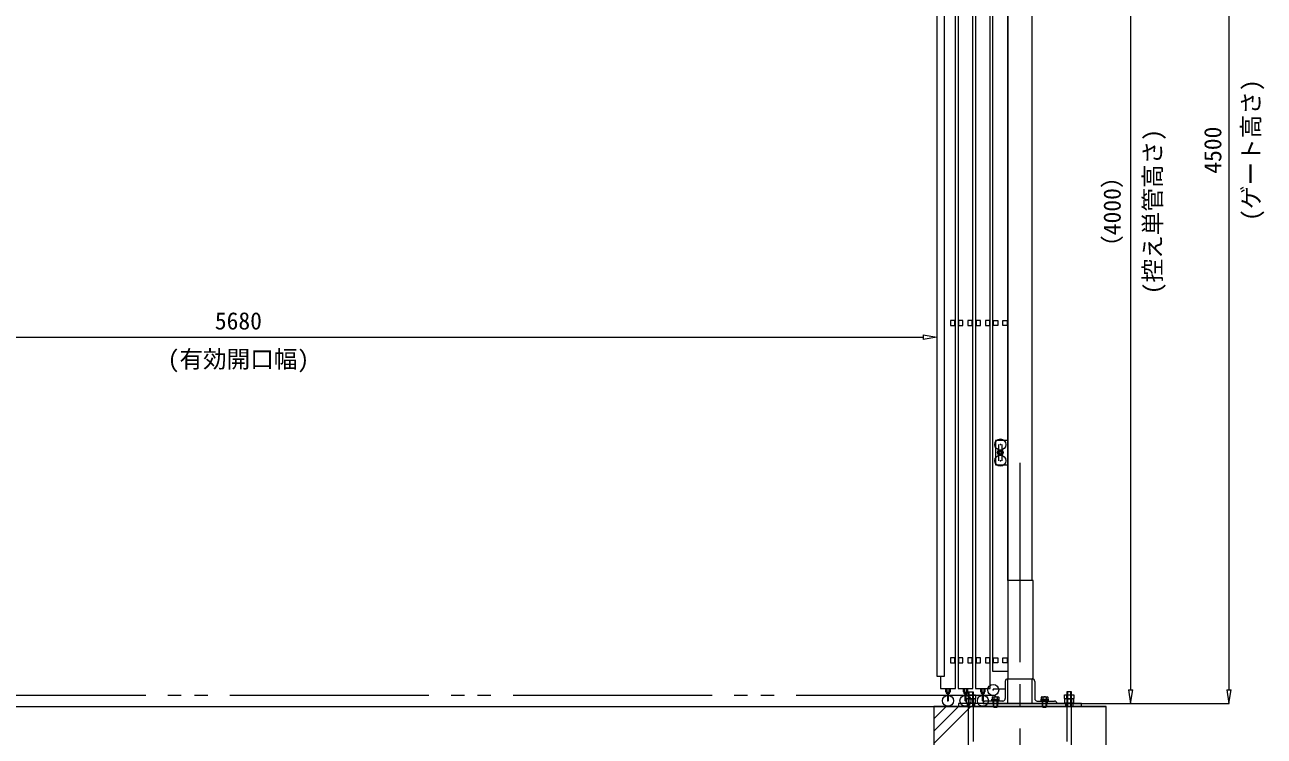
# Model space of a CAD drawing. Units: millimetres, scale not verified. Extents: x -10062 to 10062, y -16938 to 16938.
# Drawn here: x -4211 to 831, y -13908 to -11016 of the extents above; entities that cross this region are included whole.
import ezdxf
from ezdxf.enums import TextEntityAlignment as Align

# ---------------------------------------------------------------- set-up
doc = ezdxf.new("R2010")
doc.units = ezdxf.units.MM
doc.header["$LTSCALE"] = 90
doc.header["$PDMODE"] = 32
doc.header["$PDSIZE"] = 45
for name, pattern in [('CHAIN2', [12, 9, -1, 1, -1]), ('DASHED1', [1.8, 1.2, -0.6]), ('DOUBLE_CHAIN2', [12.8, 9, -1, 0.6, -0.6, 0.6, -1])]:
    doc.linetypes.add(name, pattern=pattern)
for name, color, linetype, lineweight in [('0-5_ﾍﾞｰｽﾗｲﾝ', 134, 'Continuous', 18), ('0-6_ﾎﾞﾙﾄ類', 134, 'Continuous', 18), ('0-8_ﾜｲﾔｰﾛｰﾌﾟ', 134, 'DOUBLE_CHAIN2', 18), ('0-9_基礎工事用PCA小', 134, 'Continuous', 18), ('0-C_寸法', 134, 'Continuous', 18), ('0-D_側固定棒', 134, 'Continuous', 18), ('1-1_中央走行棒', 134, 'Continuous', 18), ('1-2_中央走行棒右', 134, 'Continuous', 18), ('1-6_通芯', 134, 'CHAIN2', 18), ('1-A_標準柱', 134, 'Continuous', 18)]:
    doc.layers.add(name, color=color, linetype=linetype, lineweight=lineweight)
doc.styles.add('ＭＳ ゴシック', font='')
doc.styles.get('ＭＳ ゴシック').set_extended_font_data('MS Gothic')

msp = doc.modelspace()

# ---------------------------------------------------------------- linework, layer by layer
at = {"layer": '0-5_ﾍﾞｰｽﾗｲﾝ'}
for p, q in [((-8324.01, -13787.5), (187.5, -13787.5)), ((87.5, -13775.5), (687.5, -13775.5))]:
    msp.add_line(p, q, dxfattribs=at)
at = {"layer": '0-6_ﾎﾞﾙﾄ類'}
for p, q in [((-372.02, -13755.47), (-372.02, -13740.9)), ((-372.02, -13758.33), (-372.02, -13772.9)), ((-352.97, -13755.47), (-352.97, -13740.9)), ((-352.97, -13758.33), (-352.97, -13772.9)), ((-274.34, -13748.5), (-276.16, -13749.56)), ((-276.16, -13749.56), (-276.16, -13758.3)), ((-276.16, -13758.3), (-248.83, -13758.3)), ((-274.34, -13748.5), (-250.67, -13748.5)), ((-273.74, -13758.5), (-251.25, -13758.5)), ((-269.33, -13749.56), (-269.33, -13758.3)), ((-263.7, -13761.5), (-262.62, -13765.5)), ((-262.38, -13761.5), (-261.31, -13765.5)), ((-255.66, -13749.56), (-255.66, -13758.3)), ((-250.67, -13748.5), (-248.83, -13749.56)), ((-248.83, -13749.56), (-248.83, -13758.3)), ((-74.33, -13748.5), (-76.17, -13749.56)), ((-76.17, -13749.56), (-76.17, -13758.3)), ((-76.17, -13758.3), (-48.83, -13758.3)), ((-74.33, -13748.5), (-50.66, -13748.5)), ((-73.75, -13758.5), (-51.26, -13758.5)), ((-69.34, -13749.56), (-69.34, -13758.3)), ((-63.69, -13761.5), (-62.62, -13765.5)), ((-62.38, -13761.5), (-61.31, -13765.5)), ((-55.67, -13749.56), (-55.67, -13758.3)), ((-50.66, -13748.5), (-48.83, -13749.56)), ((-48.83, -13749.56), (-48.83, -13758.3)), ((27.97, -13755.47), (27.97, -13740.9)), ((27.97, -13758.33), (27.97, -13772.9)), ((47.02, -13755.47), (47.02, -13740.9)), ((47.02, -13758.33), (47.02, -13772.9)), ((-270.5, -13787.5), (-270.5, -13765.5)), ((-270.5, -13787.5), (-269.27, -13790.3)), ((-269.27, -13790.3), (-269.27, -13765.5)), ((-254.5, -13787.5), (-254.5, -13765.5)), ((-70.5, -13787.5), (-70.5, -13765.5)), ((-70.5, -13787.5), (-69.27, -13790.3)), ((-69.27, -13790.3), (-69.27, -13765.5)), ((-54.5, -13787.5), (-54.5, -13765.5))]:
    msp.add_line(p, q, dxfattribs=at)
for points in [[(-380.98, -13755.47), (-380.98, -13740.9), (-344.02, -13740.9), (-344.02, -13755.47), (-346.5, -13756.9), (-378.5, -13756.9)], [(-380.98, -13758.33), (-380.98, -13772.9), (-344.02, -13772.9), (-344.02, -13758.33), (-346.5, -13756.9), (-378.5, -13756.9)], [(-248.5, -13758.5), (-248.5, -13761.5), (-276.5, -13761.5), (-276.5, -13758.5)], [(-276.5, -13761.5), (-248.5, -13761.5), (-248.5, -13765.5), (-276.5, -13765.5)], [(-48.5, -13758.5), (-48.5, -13761.5), (-76.5, -13761.5), (-76.5, -13758.5)], [(-76.5, -13761.5), (-48.5, -13761.5), (-48.5, -13765.5), (-76.5, -13765.5)], [(19.03, -13755.47), (19.03, -13740.9), (55.97, -13740.9), (55.97, -13755.47), (53.51, -13756.9), (21.5, -13756.9)], [(19.03, -13758.33), (19.03, -13772.9), (55.97, -13772.9), (55.97, -13758.33), (53.51, -13756.9), (21.5, -13756.9)], [(-380.5, -13772.9), (-344.5, -13772.9), (-344.5, -13775.5), (-380.5, -13775.5)], [(19.5, -13772.9), (55.5, -13772.9), (55.5, -13775.5), (19.5, -13775.5)]]:
    msp.add_lwpolyline(points, close=True, dxfattribs=at)
for points in [[(-270.5, -13787.5), (-254.5, -13787.5), (-255.73, -13790.3)], [(-269.27, -13790.3), (-255.73, -13790.3), (-255.73, -13765.5)], [(-70.5, -13787.5), (-54.5, -13787.5), (-55.73, -13790.3)], [(-69.27, -13790.3), (-55.73, -13790.3), (-55.73, -13765.5)]]:
    msp.add_lwpolyline(points, dxfattribs=at)
for centre, radius, start, end in [((-376.5, -13747.72), 8.96, 240.0064, 300.0064), ((-376.5, -13766.08), 8.96, 60.0064, 120.0064), ((-362.5, -13789.35), 32.45, 72.93497, 107.07105), ((-362.5, -13724.45), 32.45, 252.93497, 287.07105), ((-348.5, -13747.73), 8.95, 239.98131, 300.0315), ((-348.5, -13766.07), 8.95, 59.98131, 120.0315), ((-272.75, -13754.55), 6.05, 55.616, 124.384), ((-273.74, -13758.3), 0.198, 180, 270), ((-262.5, -13771.12), 22.62, 72.412, 107.588), ((-252.25, -13754.55), 6.05, 55.616, 124.384), ((-251.25, -13758.3), 0.198, 270, 0), ((-72.75, -13754.55), 6.05, 55.616, 124.384), ((-73.75, -13758.3), 0.198, 180, 270), ((-62.5, -13771.12), 22.62, 72.412, 107.588), ((-52.25, -13754.55), 6.05, 55.616, 124.384), ((-51.26, -13758.3), 0.198, 270, 0), ((23.5, -13747.72), 8.96, 240.0064, 300.0064), ((23.5, -13766.08), 8.96, 60.0064, 120.0064), ((37.5, -13789.35), 32.45, 72.93497, 107.07105), ((37.5, -13724.45), 32.45, 252.93497, 287.07105), ((51.5, -13747.73), 8.95, 239.98131, 300.0315), ((51.5, -13766.07), 8.95, 59.98131, 120.0315)]:
    msp.add_arc(centre, radius, start, end, dxfattribs=at)
at = {"layer": '0-8_ﾜｲﾔｰﾛｰﾌﾟ'}
msp.add_line((-262.5, -13742.5), (-6462.5, -13742.5), dxfattribs=at)
at = {"layer": '0-9_基礎工事用PCA小'}
for p, q in [((-512.5, -13937.5), (-362.5, -13787.5)), ((-512.5, -13887.5), (-412.5, -13787.5)), ((-512.5, -13837.5), (-462.5, -13787.5)), ((-372.02, -13787.5), (-352.97, -13787.5)), ((47.02, -13787.5), (27.97, -13787.5))]:
    msp.add_line(p, q, dxfattribs=at)
at = {"layer": '0-9_基礎工事用PCA小', "linetype": 'DASHED1'}
for p, q in [((-377.19, -13775.5), (-377.19, -13787.5)), ((-347.5, -13775.5), (-347.5, -13787.5)), ((-270.5, -13775.5), (-270.5, -13787.5)), ((-254.5, -13775.5), (-254.5, -13787.5)), ((-70.5, -13775.5), (-70.5, -13787.5)), ((-54.5, -13775.5), (-54.5, -13787.5)), ((22.5, -13775.5), (22.5, -13787.5)), ((52.5, -13775.5), (52.5, -13787.5))]:
    msp.add_line(p, q, dxfattribs=at)
at = {"layer": '0-9_基礎工事用PCA小'}
for points in [[(-372.02, -14304.45), (-372.02, -13727.5), (-352.97, -13727.5), (-352.97, -13929.5)], [(-372.02, -13790), (-369.52, -13787.5), (-369.52, -13727.5), (-355.47, -13727.5), (-355.47, -13787.5), (-352.97, -13790)], [(47.02, -14304.45), (47.02, -13727.5), (27.97, -13727.5), (27.97, -13929.5)], [(47.02, -13790), (44.52, -13787.5), (44.52, -13727.5), (30.47, -13727.5), (30.47, -13787.5), (27.97, -13790)]]:
    msp.add_lwpolyline(points, dxfattribs=at)
for points in [[(-512.5, -14687.5), (187.5, -14687.5), (187.5, -13787.5), (-512.5, -13787.5)], [(-412.5, -13787.5), (87.5, -13787.5), (87.5, -13775.5), (-412.5, -13775.5)]]:
    msp.add_lwpolyline(points, close=True, dxfattribs=at)
at = {"layer": '0-C_寸法'}
for p, q in [((687.5, -9330.5), (687.5, -13720.5)), ((287.5, -9830.5), (287.5, -13720.5)), ((-501.5, -11845.3), (-501.5, -12286.9)), ((-6126.5, -12285.9), (-556.5, -12285.9)), ((-556.5, -12276.73), (-501.5, -12285.9)), ((-556.5, -12276.73), (-556.5, -12295.07)), ((-501.5, -12285.9), (-556.5, -12295.07)), ((278.33, -13720.5), (287.5, -13775.5)), ((278.33, -13720.5), (296.67, -13720.5)), ((287.5, -13775.5), (296.67, -13720.5)), ((678.33, -13720.5), (687.5, -13775.5)), ((678.33, -13720.5), (696.66, -13720.5)), ((687.5, -13775.5), (696.66, -13720.5)), ((-111.5, -13775.5), (688.5, -13775.5)), ((-23.04, -13775.5), (288.5, -13775.5))]:
    msp.add_line(p, q, dxfattribs=at)
at = {"layer": '0-D_側固定棒'}
for points in [[(-272.5, -13589.94), (-272.5, -9974.94), (-212.5, -9974.94), (-212.5, -13644.94), (-272.5, -13644.94)], [(-252.85, -12238.44), (-270.15, -12238.44), (-270.15, -12218.44), (-252.85, -12218.44)], [(-214.85, -12238.44), (-232.15, -12238.44), (-232.15, -12218.44), (-214.85, -12218.44)], [(-237.59, -12746.44), (-232.69, -12754.94), (-237.59, -12763.44), (-247.41, -12763.44), (-252.31, -12754.94), (-247.41, -12746.44)], [(-252.85, -13609.94), (-270.15, -13609.94), (-270.15, -13589.94), (-252.85, -13589.94)], [(-214.85, -13609.94), (-232.15, -13609.94), (-232.15, -13589.94), (-214.85, -13589.94)]]:
    msp.add_lwpolyline(points, close=True, dxfattribs=at)
for radius in [11, 8.5, 4.76, 4.22]:
    msp.add_circle((-242.5, -12754.94), radius, dxfattribs=at)
for start, end in [(132.757, 167.243), (72.757, 107.243), (12.757, 47.243), (192.757, 227.243), (252.757, 287.243), (312.757, 347.243)]:
    msp.add_arc((-242.5, -12754.94), 8.9, start, end, dxfattribs=at)
at = {"layer": '1-1_中央走行棒'}
for p, q in [((-393.05, -13728.04), (-393.05, -13714.94)), ((-388.05, -13728.04), (-388.05, -13714.94)), ((-387, -13729.44), (-387, -13764.44)), ((-382, -13764.44), (-382, -13729.44)), ((-381.05, -13714.94), (-381.05, -13728.04)), ((-376.05, -13714.94), (-376.05, -13728.04)), ((-322.05, -13728.04), (-322.05, -13714.94)), ((-317.05, -13728.04), (-317.05, -13714.94)), ((-316, -13729.44), (-316, -13764.44)), ((-311, -13764.44), (-311, -13729.44)), ((-310.05, -13714.94), (-310.05, -13728.04)), ((-305.06, -13714.94), (-305.06, -13728.04))]:
    msp.add_line(p, q, dxfattribs=at)
for points in [[(-409.5, -9494.94), (-414.5, -9494.94), (-414.5, -13714.94), (-354.5, -13714.94), (-354.5, -9533.5)], [(-343.5, -9544.5), (-343.5, -13714.94), (-283.5, -13714.94), (-283.5, -9799.49)]]:
    msp.add_lwpolyline(points, dxfattribs=at)
for points in [[(-412.15, -12238.44), (-394.85, -12238.44), (-394.85, -12218.44), (-412.15, -12218.44)], [(-374.15, -12238.44), (-356.85, -12238.44), (-356.85, -12218.44), (-374.15, -12218.44)], [(-341.15, -12238.44), (-323.85, -12238.44), (-323.85, -12218.44), (-341.15, -12218.44)], [(-303.15, -12238.44), (-285.85, -12238.44), (-285.85, -12218.44), (-303.15, -12218.44)], [(-412.15, -13609.94), (-394.85, -13609.94), (-394.85, -13589.94), (-412.15, -13589.94)], [(-374.15, -13609.94), (-356.85, -13609.94), (-356.85, -13589.94), (-374.15, -13589.94)], [(-341.15, -13609.94), (-323.85, -13609.94), (-323.85, -13589.94), (-341.15, -13589.94)], [(-303.15, -13609.94), (-285.85, -13609.94), (-285.85, -13589.94), (-303.15, -13589.94)]]:
    msp.add_lwpolyline(points, close=True, dxfattribs=at)
for centre, radius, start, end in [((-384.55, -13728.04), 8.5, 180, 253.25351), ((-384.55, -13728.04), 3.5, 180, 225.59204), ((-384.55, -13728.04), 8.5, 287.46347, 360), ((-384.55, -13728.04), 3.5, 316.78662, 360), ((-313.55, -13728.04), 8.5, 180, 253.25351), ((-313.55, -13728.04), 3.5, 180, 225.59204), ((-313.55, -13728.04), 8.5, 287.46347, 360), ((-313.55, -13728.04), 3.5, 316.78662, 360)]:
    msp.add_arc(centre, radius, start, end, dxfattribs=at)
for p in [(-384.5, -13764.44), (-313.5, -13764.44)]:
    msp.add_point(p, dxfattribs=at)
at = {"layer": '1-2_中央走行棒右'}
for p, q in [((-464.05, -13728.04), (-464.05, -13714.94)), ((-459.05, -13728.04), (-459.05, -13714.94)), ((-458, -13729.44), (-458, -13764.44)), ((-453, -13764.44), (-453, -13729.44)), ((-452.05, -13714.94), (-452.05, -13728.04)), ((-447.05, -13714.94), (-447.05, -13728.04))]:
    msp.add_line(p, q, dxfattribs=at)
msp.add_lwpolyline([(-485.5, -13664.94), (-485.5, -13714.94), (-425.5, -13714.94), (-425.5, -9494.94), (-430.5, -9494.94)], dxfattribs=at)
for points in [[(-501.5, -13664.94), (-469.5, -13664.94), (-469.5, -10914.94), (-501.5, -10914.94)], [(-445.15, -12238.44), (-427.85, -12238.44), (-427.85, -12218.44), (-445.15, -12218.44)], [(-445.15, -13609.94), (-427.85, -13609.94), (-427.85, -13589.94), (-445.15, -13589.94)]]:
    msp.add_lwpolyline(points, close=True, dxfattribs=at)
for radius, start, end in [(8.5, 180, 253.25351), (3.5, 180, 225.59204), (8.5, 287.46347, 360), (3.5, 316.78662, 360)]:
    msp.add_arc((-455.55, -13728.04), radius, start, end, dxfattribs=at)
msp.add_point((-455.5, -13764.44), dxfattribs=at)
at = {"layer": '1-6_通芯'}
msp.add_line((-162.5, -14687.5), (-162.5, -12775.5), dxfattribs=at)
at = {"layer": '1-A_標準柱'}
for p, q in [((-212.5, -13275.5), (-212.5, -9803.5)), ((-212.5, -13275.5), (-212.5, -9825.5)), ((-112.5, -13275.5), (-112.5, -9803.5)), ((-112.5, -13275.5), (-112.5, -9825.5)), ((-250, -12722.5), (-250, -12746.89)), ((-235, -12746.89), (-235, -12722.5)), ((-250, -12762.99), (-250, -12788.5)), ((-235, -12788.5), (-235, -12762.99)), ((-222.5, -13685.5), (-222.5, -13755.5)), ((-102.5, -13685.5), (-102.5, -13755.5)), ((-232.5, -13765.5), (-302.5, -13765.5)), ((-212.5, -13775.5), (-112.5, -13775.5)), ((-92.5, -13765.5), (-22.5, -13765.5))]:
    msp.add_line(p, q, dxfattribs=at)
at = {"layer": '1-A_標準柱', "linetype": 'DASHED1'}
for p, q in [((-272.5, -13765.5), (-272.5, -13775.5)), ((-272.5, -13765.5), (-272.5, -13775.5)), ((-252.5, -13765.5), (-252.5, -13775.5)), ((-252.5, -13765.5), (-252.5, -13775.5)), ((-72.5, -13765.5), (-72.5, -13775.5)), ((-72.5, -13765.5), (-72.5, -13775.5)), ((-52.5, -13765.5), (-52.5, -13775.5)), ((-52.5, -13765.5), (-52.5, -13775.5))]:
    msp.add_line(p, q, dxfattribs=at)
at = {"layer": '1-A_標準柱'}
for points in [[(-212.5, -12705.5), (-262.5, -12705.5), (-262.5, -12805.5), (-212.5, -12805.5)], [(-109.3, -13275.5), (-212.5, -13275.5), (-212.5, -13675.5), (-109.3, -13675.5)]]:
    msp.add_lwpolyline(points, close=True, dxfattribs=at)
for points in [[(-312.5, -13775.5), (-212.5, -13775.5), (-212.5, -13675.5)], [(-12.5, -13775.5), (-112.5, -13775.5), (-112.5, -13675.5)], [(-271.5, -13715.5), (-222.5, -13715.5), (-222.5, -13725.5)]]:
    msp.add_lwpolyline(points, dxfattribs=at)
for centre, start, end in [((-212.5, -13685.5), 90, 180), ((-112.5, -13685.5), 0, 90), ((-232.5, -13755.5), 270, 360), ((-92.5, -13755.5), 180, 270), ((-302.5, -13775.5), 90, 180), ((-22.5, -13775.5), 0, 90)]:
    msp.add_arc(centre, 10, start, end, dxfattribs=at)
for p in [(-242.5, -12722.5), (-242.5, -12788.5), (-271.5, -13720.5)]:
    msp.add_point(p, dxfattribs=at)

# ---------------------------------------------------------------- texts
at = {"layer": '0-C_寸法', "style": 'ＭＳ ゴシック'}
for s, p in [('(ゲート高さ)', (833.1, -11813.5)), ('4500', (677.6, -11621.5)), ('(控え単管高さ)', (433.1, -12111.5)), ('（4000）', (268.23, -11967.5))]:
    msp.add_text(s, height=70.38, rotation=90, dxfattribs=at).set_placement(p, align=Align.BOTTOM_LEFT)
for s, p in [('5680', (-3437.5, -12276)), ('(有効開口幅)', (-3629.5, -12431.5))]:
    msp.add_text(s, height=70.38, dxfattribs=at).set_placement(p, align=Align.BOTTOM_LEFT)

doc.saveas('drawing.dxf')
